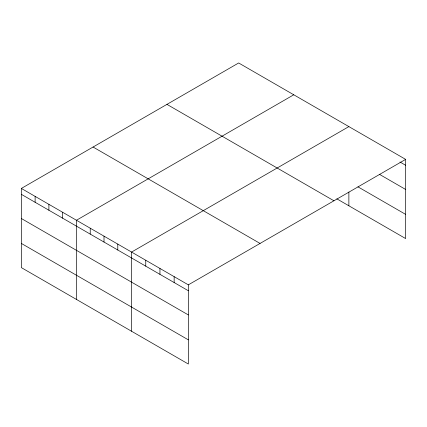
<?xml version="1.0" encoding="UTF-8"?>
<svg xmlns="http://www.w3.org/2000/svg" width="427" height="427" viewBox="0 0 427 427"><rect width="100%" height="100%" fill="white"/><g stroke="black" fill="none" stroke-linecap="round" stroke-linejoin="round"><path stroke-width="0.64" d="M336.818 198.827L405.65 238.565L405.65 159.383L238.661 62.972L21.35 188.435L21.35 267.617L188.339 364.028L188.339 284.846L21.35 188.435M293.765 94.789L76.454 220.252L76.454 299.434M348.875 126.605L131.564 252.069L131.564 331.245M188.339 284.846L405.65 159.383M399.971 162.004L405.65 165.281M379.534 174.387L405.65 189.465M357.959 186.845L405.65 214.381M166.946 104.375L333.935 200.786M93.065 147.032L260.054 243.443M21.35 194.333L188.339 290.744M21.35 218.517L188.339 314.929M21.35 243.433L188.339 339.844M348.875 192.059L348.875 205.782M174.147 276.653L174.147 282.551M159.949 268.455L159.949 274.353M145.756 260.262L145.756 266.16M117.788 244.111L117.788 250.014M104.012 236.158L104.012 242.056M90.236 228.205L90.236 234.103M62.678 212.299L62.678 218.197M48.902 204.346L48.902 210.244M35.126 196.388L35.126 202.286"/></g></svg>
